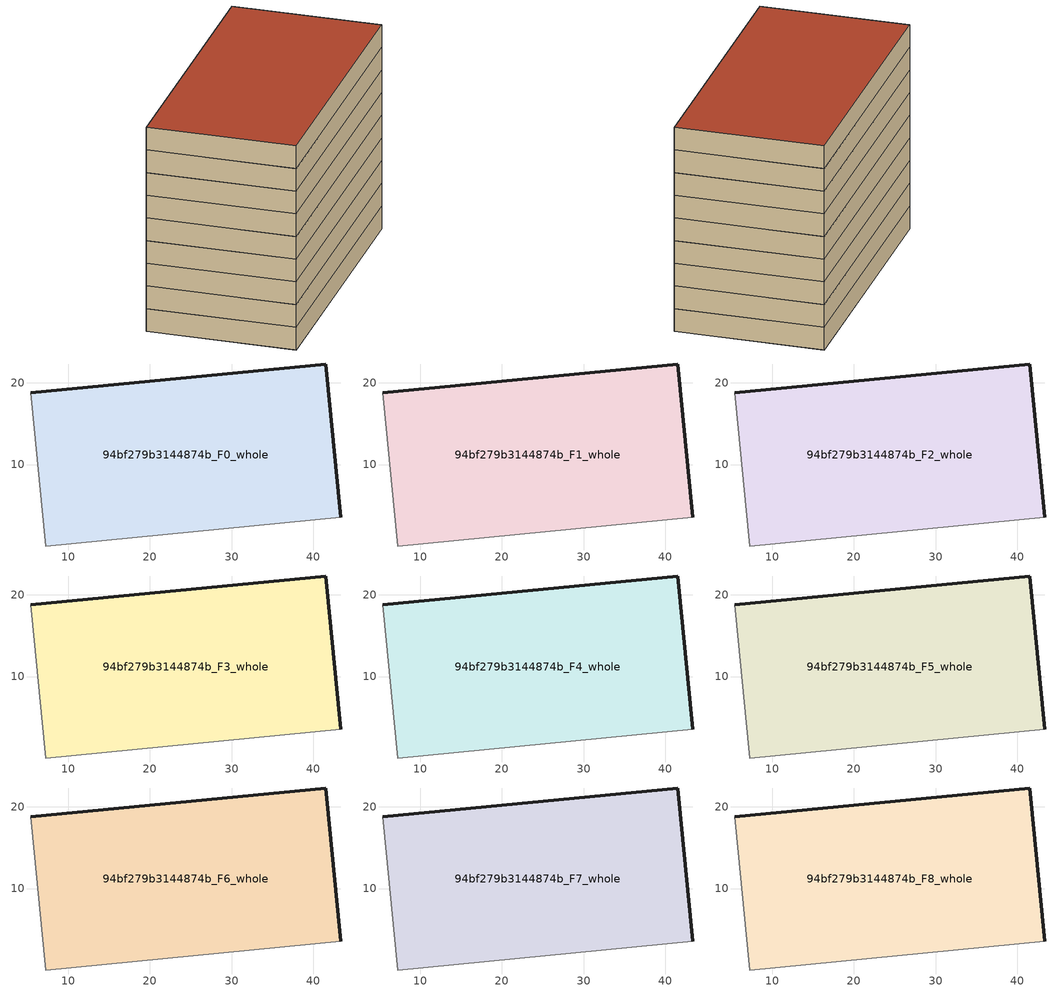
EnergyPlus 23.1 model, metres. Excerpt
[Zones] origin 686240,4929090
94bf279b3144874b_F0_whole
 floor ground (EU_floor_Construction): 43.33,3.58 41.5,22.29 5.45,18.75 7.29,0.04 z0
 wall outside (EU_wall_Construction): 5.45,18.75 41.5,22.29 43.33,3.58 z0:3
 wall adiabatic (EU_wall_Construction): 43.33,3.58 7.29,0.04 5.45,18.75 z0:3
94bf279b3144874b_F1_whole
 floor to 94bf279b3144874b_F0_whole (EU_floor_Construction): 43.33,3.58 41.5,22.29 5.45,18.75 7.28,0.04 z3
 wall outside (EU_wall_Construction): 5.45,18.75 41.5,22.29 43.33,3.58 z3:6
 wall adiabatic (EU_wall_Construction): 43.33,3.58 7.29,0.04 5.45,18.75 z3:6
94bf279b3144874b_F2_whole
 floor to 94bf279b3144874b_F1_whole (EU_floor_Construction): 43.33,3.58 41.5,22.29 5.45,18.75 7.28,0.04 z6
 wall outside (EU_wall_Construction): 5.45,18.75 41.5,22.29 43.33,3.58 z6:9
 wall adiabatic (EU_wall_Construction): 43.33,3.58 7.29,0.04 5.45,18.75 z6:9
94bf279b3144874b_F3_whole
 floor to 94bf279b3144874b_F2_whole (EU_floor_Construction): 43.33,3.58 41.5,22.29 5.45,18.75 7.28,0.04 z9
 wall outside (EU_wall_Construction): 5.45,18.75 41.5,22.29 43.33,3.58 z9:12
 wall adiabatic (EU_wall_Construction): 43.33,3.58 7.29,0.04 5.45,18.75 z9:12
94bf279b3144874b_F4_whole
 floor to 94bf279b3144874b_F3_whole (EU_floor_Construction): 43.33,3.58 41.5,22.29 5.45,18.75 7.28,0.04 z12
 wall outside (EU_wall_Construction): 5.45,18.75 41.5,22.29 43.33,3.58 z12:15
 wall adiabatic (EU_wall_Construction): 43.33,3.58 7.29,0.04 5.45,18.75 z12:15
94bf279b3144874b_F5_whole
 floor to 94bf279b3144874b_F4_whole (EU_floor_Construction): 43.33,3.58 41.5,22.29 5.45,18.75 7.28,0.04 z15
 wall outside (EU_wall_Construction): 5.45,18.75 41.5,22.29 43.33,3.58 z15:18
 wall adiabatic (EU_wall_Construction): 43.33,3.58 7.29,0.04 5.45,18.75 z15:18
94bf279b3144874b_F6_whole
 floor to 94bf279b3144874b_F5_whole (EU_floor_Construction): 43.33,3.58 41.5,22.29 5.45,18.75 7.28,0.04 z18
 wall outside (EU_wall_Construction): 5.45,18.75 41.5,22.29 43.33,3.58 z18:21
 wall adiabatic (EU_wall_Construction): 43.33,3.58 7.29,0.04 5.45,18.75 z18:21
94bf279b3144874b_F7_whole
 floor to 94bf279b3144874b_F6_whole (EU_floor_Construction): 43.33,3.58 41.5,22.29 5.45,18.75 7.28,0.04 z21
 wall outside (EU_wall_Construction): 5.45,18.75 41.5,22.29 43.33,3.58 z21:24
 wall adiabatic (EU_wall_Construction): 43.33,3.58 7.29,0.04 5.45,18.75 z21:24
94bf279b3144874b_F8_whole
 floor to 94bf279b3144874b_F7_whole (EU_floor_Construction): 43.33,3.58 41.5,22.29 5.45,18.75 7.28,0.04 z24
 wall outside (EU_wall_Construction): 5.45,18.75 41.5,22.29 43.33,3.58 z24:27
 wall adiabatic (EU_wall_Construction): 43.33,3.58 7.29,0.04 5.45,18.75 z24:27
 roof outside (EU_roof_Construction): 41.5,22.29 43.33,3.58 7.29,0.04 5.45,18.75 z27
[Building]
EU S2 Campaign: North Axis=0; Terrain=City; Solar Distribution=FullExterior
[Site:Location]
Bologna: Latitude=44.5; Longitude=11.25; Time Zone=1; Elevation=37
[SizingPeriod:WeatherFileDays]
AnnualSizingPeriod: Begin Month=1; Begin Day of Month=1; End Month=12; End Day of Month=31; Day of Week for Start Day=Monday; Use Weather File Daylight Saving Period=No; Use Weather File Rain and Snow Indicators=No
[MATERIAL]
EU_InternalMass_Material: Roughness=MediumRough; Thickness=0.1; Conductivity=1; Density=1800; Specific Heat=900; Thermal Absorptance=0.9; Solar Absorptance=0.7; Visible Absorptance=0.7
[MATERIAL:NOMASS] Roughness=MediumRough; Thermal Absorptance=0.9; Solar Absorptance=0.7; Visible Absorptance=0.7
Name | Thermal Resistance
EU_wall_NoMass | 0.905828
EU_roof_NoMass | 0.37593
EU_floor_NoMass | 0.67114
[CONSTRUCTION]
EU_wall_Construction: EU_wall_NoMass
EU_roof_Construction: EU_roof_NoMass
EU_floor_Construction: EU_floor_NoMass
EU_InternalMass_Construction: EU_InternalMass_Material
[ZONE] Type=1; Multiplier=1; Ceiling Height=autocalculate; Volume=2043.77; Floor Area=autocalculate; Part of Total Floor Area=Yes
94bf279b3144874b_F0_whole; 94bf279b3144874b_F1_whole; 94bf279b3144874b_F2_whole; 94bf279b3144874b_F3_whole; 94bf279b3144874b_F4_whole; 94bf279b3144874b_F5_whole; 94bf279b3144874b_F6_whole; 94bf279b3144874b_F7_whole; 94bf279b3144874b_F8_whole
[INTERNALMASS] Construction=EU_InternalMass_Construction; Surface Area=681.257
Name | Zone or ZoneList
94bf279b3144874b_F0_whole_EU_InternalMass | 94bf279b3144874b_F0_whole
94bf279b3144874b_F1_whole_EU_InternalMass | 94bf279b3144874b_F1_whole
94bf279b3144874b_F2_whole_EU_InternalMass | 94bf279b3144874b_F2_whole
94bf279b3144874b_F3_whole_EU_InternalMass | 94bf279b3144874b_F3_whole
94bf279b3144874b_F4_whole_EU_InternalMass | 94bf279b3144874b_F4_whole
94bf279b3144874b_F5_whole_EU_InternalMass | 94bf279b3144874b_F5_whole
94bf279b3144874b_F6_whole_EU_InternalMass | 94bf279b3144874b_F6_whole
94bf279b3144874b_F7_whole_EU_InternalMass | 94bf279b3144874b_F7_whole
94bf279b3144874b_F8_whole_EU_InternalMass | 94bf279b3144874b_F8_whole
[OTHEREQUIPMENT] Fuel Type=Electricity; Design Level Calculation Method=Watts/Area; Power per Zone Floor Area=1; Fraction Latent=0; Fraction Radiant=0; Fraction Lost=0; Carbon Dioxide Generation Rate=0; EndUse Subcategory=EU_Step8_InternalGains
Name | Zone or ZoneList or Space or SpaceList | Schedule
EU_Step8_InternalGain_94bf279b3144874b_F0_whole_f000 | 94bf279b3144874b_F0_whole | EU_Step8_GainSchedule_94bf279b3144874b_F0_whole_f000
EU_Step8_InternalGain_94bf279b3144874b_F1_whole_f000 | 94bf279b3144874b_F1_whole | EU_Step8_GainSchedule_94bf279b3144874b_F1_whole_f000
EU_Step8_InternalGain_94bf279b3144874b_F2_whole_f000 | 94bf279b3144874b_F2_whole | EU_Step8_GainSchedule_94bf279b3144874b_F2_whole_f000
EU_Step8_InternalGain_94bf279b3144874b_F3_whole_f000 | 94bf279b3144874b_F3_whole | EU_Step8_GainSchedule_94bf279b3144874b_F3_whole_f000
EU_Step8_InternalGain_94bf279b3144874b_F4_whole_f000 | 94bf279b3144874b_F4_whole | EU_Step8_GainSchedule_94bf279b3144874b_F4_whole_f000
EU_Step8_InternalGain_94bf279b3144874b_F5_whole_f000 | 94bf279b3144874b_F5_whole | EU_Step8_GainSchedule_94bf279b3144874b_F5_whole_f000
EU_Step8_InternalGain_94bf279b3144874b_F6_whole_f000 | 94bf279b3144874b_F6_whole | EU_Step8_GainSchedule_94bf279b3144874b_F6_whole_f000
EU_Step8_InternalGain_94bf279b3144874b_F7_whole_f000 | 94bf279b3144874b_F7_whole | EU_Step8_GainSchedule_94bf279b3144874b_F7_whole_f000
EU_Step8_InternalGain_94bf279b3144874b_F8_whole_f000 | 94bf279b3144874b_F8_whole | EU_Step8_GainSchedule_94bf279b3144874b_F8_whole_f000
[ZONEVENTILATION:DESIGNFLOWRATE] Schedule=EU_AlwaysOn; Design Flow Rate Calculation Method=AirChanges/Hour; Air Changes per Hour=0.73129; Ventilation Type=Natural; Fan Pressure Rise=0; Fan Total Efficiency=1; Constant Term Coefficient=1; Temperature Term Coefficient=0; Velocity Term Coefficient=0; Velocity Squared Term Coefficient=0; Minimum Indoor Temperature=-100; Maximum Indoor Temperature=100; Delta Temperature=-100; Minimum Outdoor Temperature=-100; Maximum Outdoor Temperature=100; Maximum Wind Speed=40
Name | Zone or ZoneList or Space or SpaceList
EU_ConstantAir_94bf279b3144874b_F0_whole | 94bf279b3144874b_F0_whole
EU_ConstantAir_94bf279b3144874b_F1_whole | 94bf279b3144874b_F1_whole
EU_ConstantAir_94bf279b3144874b_F2_whole | 94bf279b3144874b_F2_whole
EU_ConstantAir_94bf279b3144874b_F3_whole | 94bf279b3144874b_F3_whole
EU_ConstantAir_94bf279b3144874b_F4_whole | 94bf279b3144874b_F4_whole
EU_ConstantAir_94bf279b3144874b_F5_whole | 94bf279b3144874b_F5_whole
EU_ConstantAir_94bf279b3144874b_F6_whole | 94bf279b3144874b_F6_whole
EU_ConstantAir_94bf279b3144874b_F7_whole | 94bf279b3144874b_F7_whole
EU_ConstantAir_94bf279b3144874b_F8_whole | 94bf279b3144874b_F8_whole
[HVACTEMPLATE:THERMOSTAT] Constant Heating Setpoint=20; Constant Cooling Setpoint=50
EU_HeatOnly_94bf279b3144874b_F0_whole; EU_HeatOnly_94bf279b3144874b_F1_whole; EU_HeatOnly_94bf279b3144874b_F2_whole; EU_HeatOnly_94bf279b3144874b_F3_whole; EU_HeatOnly_94bf279b3144874b_F4_whole; EU_HeatOnly_94bf279b3144874b_F5_whole; EU_HeatOnly_94bf279b3144874b_F6_whole; EU_HeatOnly_94bf279b3144874b_F7_whole; EU_HeatOnly_94bf279b3144874b_F8_whole
[HVACTEMPLATE:ZONE:IDEALLOADSAIRSYSTEM] System Availability Schedule=EU_AlwaysOn; Maximum Heating Supply Air Temperature=50; Minimum Cooling Supply Air Temperature=13; Maximum Heating Supply Air Humidity Ratio=0.0156; Minimum Cooling Supply Air Humidity Ratio=0.0077; Heating Limit=NoLimit; Cooling Limit=NoLimit; Heating Availability Schedule=EU_AlwaysOn; Cooling Availability Schedule=EU_CoolingOff; Dehumidification Control Type=ConstantSensibleHeatRatio; Cooling Sensible Heat Ratio=0.7; Dehumidification Setpoint=60; Humidification Control Type=None; Humidification Setpoint=30; Outdoor Air Method=None; Outdoor Air Flow Rate per Person=0.00944; Outdoor Air Flow Rate per Zone Floor Area=0; Outdoor Air Flow Rate per Zone=0; Demand Controlled Ventilation Type=None; Outdoor Air Economizer Type=NoEconomizer; Heat Recovery Type=None; Sensible Heat Recovery Effectiveness=0.7; Latent Heat Recovery Effectiveness=0.65
Name | Template Thermostat
94bf279b3144874b_F0_whole | EU_HeatOnly_94bf279b3144874b_F0_whole
94bf279b3144874b_F1_whole | EU_HeatOnly_94bf279b3144874b_F1_whole
94bf279b3144874b_F2_whole | EU_HeatOnly_94bf279b3144874b_F2_whole
94bf279b3144874b_F3_whole | EU_HeatOnly_94bf279b3144874b_F3_whole
94bf279b3144874b_F4_whole | EU_HeatOnly_94bf279b3144874b_F4_whole
94bf279b3144874b_F5_whole | EU_HeatOnly_94bf279b3144874b_F5_whole
94bf279b3144874b_F6_whole | EU_HeatOnly_94bf279b3144874b_F6_whole
94bf279b3144874b_F7_whole | EU_HeatOnly_94bf279b3144874b_F7_whole
94bf279b3144874b_F8_whole | EU_HeatOnly_94bf279b3144874b_F8_whole
[SIZING:ZONE] Zone Cooling Design Supply Air Temperature Input Method=SupplyAirTemperature; Zone Cooling Design Supply Air Temperature=13; Zone Heating Design Supply Air Temperature Input Method=SupplyAirTemperature; Zone Heating Design Supply Air Temperature=50; Zone Cooling Design Supply Air Humidity Ratio=0.008; Zone Heating Design Supply Air Humidity Ratio=0.008; Cooling Design Air Flow Method=DesignDay; Cooling Design Air Flow Rate=0; Cooling Minimum Air Flow per Zone Floor Area=0.000762; Cooling Minimum Air Flow=0; Cooling Minimum Air Flow Fraction=0.2; Heating Design Air Flow Method=DesignDay; Heating Design Air Flow Rate=0; Heating Maximum Air Flow per Zone Floor Area=0.002032; Heating Maximum Air Flow=0.141576; Heating Maximum Air Flow Fraction=0.3; Account for Dedicated Outdoor Air System=No; Dedicated Outdoor Air System Control Strategy=NeutralSupplyAir; Dedicated Outdoor Air Low Setpoint Temperature for Design=autosize; Dedicated Outdoor Air High Setpoint Temperature for Design=autosize; Zone Load Sizing Method=Sensible Load Only No Latent Load; Zone Latent Cooling Design Supply Air Humidity Ratio Input Method=HumidityRatioDifference; Zone Cooling Design Supply Air Humidity Ratio Difference=0.005; Zone Latent Heating Design Supply Air Humidity Ratio Input Method=HumidityRatioDifference; Zone Humidification Design Supply Air Humidity Ratio Difference=0.005
94bf279b3144874b_F0_whole; 94bf279b3144874b_F1_whole; 94bf279b3144874b_F2_whole; 94bf279b3144874b_F3_whole; 94bf279b3144874b_F4_whole; 94bf279b3144874b_F5_whole; 94bf279b3144874b_F6_whole; 94bf279b3144874b_F7_whole; 94bf279b3144874b_F8_whole
[SCHEDULE:CONSTANT]
Name | Hourly Value
EU_AlwaysOn | 1
EU_CoolingOff | 0
[SCHEDULE:FILE] Column Number=1; Rows to Skip at Top=0; Number of Hours of Data=8760; Column Separator=Comma; Interpolate to Timestep=No; Minutes per Item=60; Adjust Schedule for Daylight Savings=Yes
Name | File
EU_Step8_GainSchedule_94bf279b3144874b_F0_whole_f000 | ../../schedules/94bf279b3144874b/94bf279b3144874b_F0_whole_f000_gain.csv
EU_Step8_GainSchedule_94bf279b3144874b_F1_whole_f000 | ../../schedules/94bf279b3144874b/94bf279b3144874b_F1_whole_f000_gain.csv
EU_Step8_GainSchedule_94bf279b3144874b_F2_whole_f000 | ../../schedules/94bf279b3144874b/94bf279b3144874b_F2_whole_f000_gain.csv
EU_Step8_GainSchedule_94bf279b3144874b_F3_whole_f000 | ../../schedules/94bf279b3144874b/94bf279b3144874b_F3_whole_f000_gain.csv
EU_Step8_GainSchedule_94bf279b3144874b_F4_whole_f000 | ../../schedules/94bf279b3144874b/94bf279b3144874b_F4_whole_f000_gain.csv
EU_Step8_GainSchedule_94bf279b3144874b_F5_whole_f000 | ../../schedules/94bf279b3144874b/94bf279b3144874b_F5_whole_f000_gain.csv
EU_Step8_GainSchedule_94bf279b3144874b_F6_whole_f000 | ../../schedules/94bf279b3144874b/94bf279b3144874b_F6_whole_f000_gain.csv
EU_Step8_GainSchedule_94bf279b3144874b_F7_whole_f000 | ../../schedules/94bf279b3144874b/94bf279b3144874b_F7_whole_f000_gain.csv
EU_Step8_GainSchedule_94bf279b3144874b_F8_whole_f000 | ../../schedules/94bf279b3144874b/94bf279b3144874b_F8_whole_f000_gain.csv
